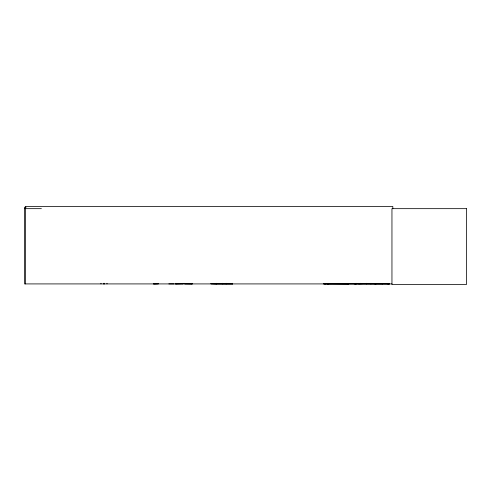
<?xml version="1.0" encoding="UTF-8"?>
<svg xmlns="http://www.w3.org/2000/svg" width="491" height="491" viewBox="0 0 491 491"><rect width="100%" height="100%" fill="white"/><g stroke="black" fill="none" stroke-linecap="round" stroke-linejoin="round"><path stroke-width="0.74" d="M382.489 283.583L323.827 283.915L323.919 283.417L324.017 283.908L324.22 283.638M325.496 283.884L325.416 283.417L325.146 283.638M348.469 283.859L327.534 283.565L327.46 283.884M327.595 283.896L327.736 283.718M328.27 283.884L328.54 283.718M328.461 283.884L328.608 283.859M347.321 283.884L347.395 283.565L347.511 283.884M347.659 283.878L347.407 283.718M348.131 283.884L348.199 283.565L348.254 283.884M348.272 283.878L348.395 283.565M354.103 283.859L353.986 283.417L353.71 283.638M354.803 283.896L354.907 283.417L355.085 283.896M355.103 283.915L355.214 283.718M355.772 283.884L355.84 283.565L356.085 283.884M358.025 283.638L358.295 283.417L358.412 283.859M359.111 283.896L359.222 283.417L359.621 283.859M374.823 283.884L374.897 283.565L375.167 283.859M375.713 283.718L375.83 283.902M375.965 283.878L375.897 283.565L375.842 283.884M388.185 283.884L388.074 283.417L387.773 283.638M388.89 283.896L388.995 283.417L389.111 283.859M389.179 283.896L389.283 283.417L389.381 283.908L357.994 283.638M389.394 283.884L323.802 283.866M325.429 283.638L325.128 283.417L325.017 283.866M327.54 283.718L348.395 283.7M355.042 283.718L382.489 283.73M216.494 283.841L232.421 283.841M175.79 283.841L183.002 283.761L175.422 283.915M26.084 207.239L24.55 207.239L24.55 283.915L392.051 283.915M24.55 208.663L41.391 208.663M158.464 283.841L153.321 283.81L158.39 283.681L153.714 283.841M192.411 283.915L184.849 283.816L192.042 283.841M210.891 283.841L232.679 283.915M215.966 283.761L210.964 283.681L216.421 283.841M388.086 283.638L387.786 283.417L387.681 283.896M327.663 283.902L327.534 283.565M355.036 283.565L355.153 283.884M392.818 208.749L392.818 206.453L25.415 206.453L25.415 283.915M382.471 283.583L382.471 283.915M370.908 283.282L370.908 283.915M366.624 283.282L366.624 283.915M361.928 283.583L361.91 283.915M360.363 283.282L360.363 283.915M356.079 283.282L356.079 283.915M232.335 283.282L232.335 283.915M226.118 283.282L226.118 283.915M222.797 283.282L222.797 283.915M216.58 283.282L216.58 283.915M191.92 283.282L191.92 283.915M184.769 283.282L184.769 283.915M183.063 283.282L183.063 283.915M175.913 283.282L175.913 283.915M174.072 283.915L168.83 283.915M106.995 283.282L106.995 283.915M104.632 283.282L104.632 283.915M104.031 283.282L104.031 283.915M103.988 283.282L103.988 283.915M103.386 283.282L103.386 283.915M100.98 283.282L100.98 283.915M466.45 208.663L391.953 208.663L391.953 284.547L466.45 284.547L466.45 208.663"/></g></svg>
